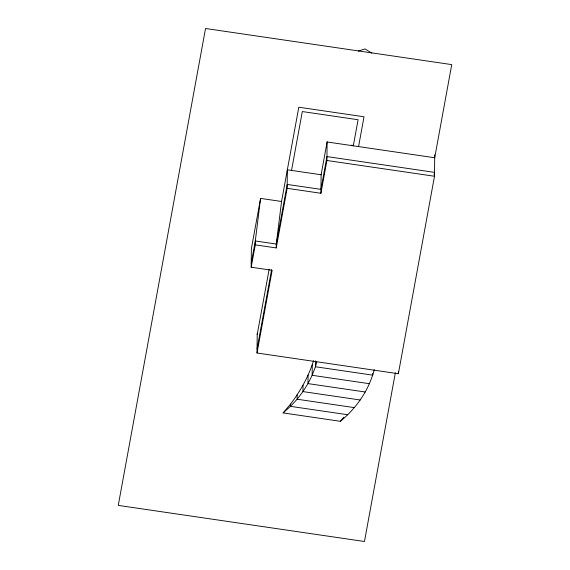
<?xml version="1.0" encoding="UTF-8"?>
<svg xmlns="http://www.w3.org/2000/svg" width="570" height="570" viewBox="0 0 570 570"><rect width="100%" height="100%" fill="white"/><g stroke="black" fill="none" stroke-linecap="round" stroke-linejoin="round"><path stroke-width="0.85" d="M434.725 154.826L434.497 176.265L398.366 373.728L257.013 353.001L272.154 270.287L251.178 267.209L251.377 248.698L260.576 198.403L281.552 201.474L298.801 107.217L364.023 116.779L358.566 146.59M251.178 267.209L255.274 244.858L255.31 240.96L260.576 198.403M257.013 353.001L257.22 333.315M255.274 244.858L276.243 247.936L276.286 244.038L281.552 201.474M276.243 247.936L287.152 188.321L287.351 169.518M313.543 360.703C308.634 376.435 300.468 391.027 290.515 404.109L290.493 406.353L283.112 412.915L340.361 421.308C356.528 408.056 369.061 389.958 374.248 369.595M297.162 394.839L297.12 399.228L290.493 406.353L347.743 414.746M303.026 385.163L302.962 391.597L297.12 399.228L354.369 407.621M308.071 375.124L307.978 383.603L302.962 391.597L360.212 399.99M312.267 364.779L312.153 375.302L307.978 383.603L365.235 391.996M315.524 360.888L315.459 366.759L312.153 375.302L369.41 383.703M287.152 188.321L320.917 193.273L321.11 174.47M320.917 193.273L326.916 160.491L327.116 141.681M372.73 373.478L372.709 375.153L315.459 366.759L316.778 361.993M398.366 373.728L398.387 371.391M251.22 263.312L255.31 240.96L276.286 244.038M257.213 334.483L269.161 269.19M257.056 349.104L271.598 269.646M276.236 244.288L287.195 184.423L320.96 189.375L326.959 156.586L434.54 172.368L434.062 174.99M291.541 170.423L302.314 111.556L358.095 119.736L353.322 145.82L351.74 145.037M395.359 372.709L364.465 541.5L118.261 505.391L205.535 28.5L451.739 64.61L434.696 157.755L327.109 141.973L321.11 174.762L287.344 169.81M283.112 412.915L290.515 404.109M340.361 421.308L343.781 417.247M358.288 51.101L365.049 48.927L371.854 53.138M326.916 160.491L434.497 176.265"/></g></svg>
